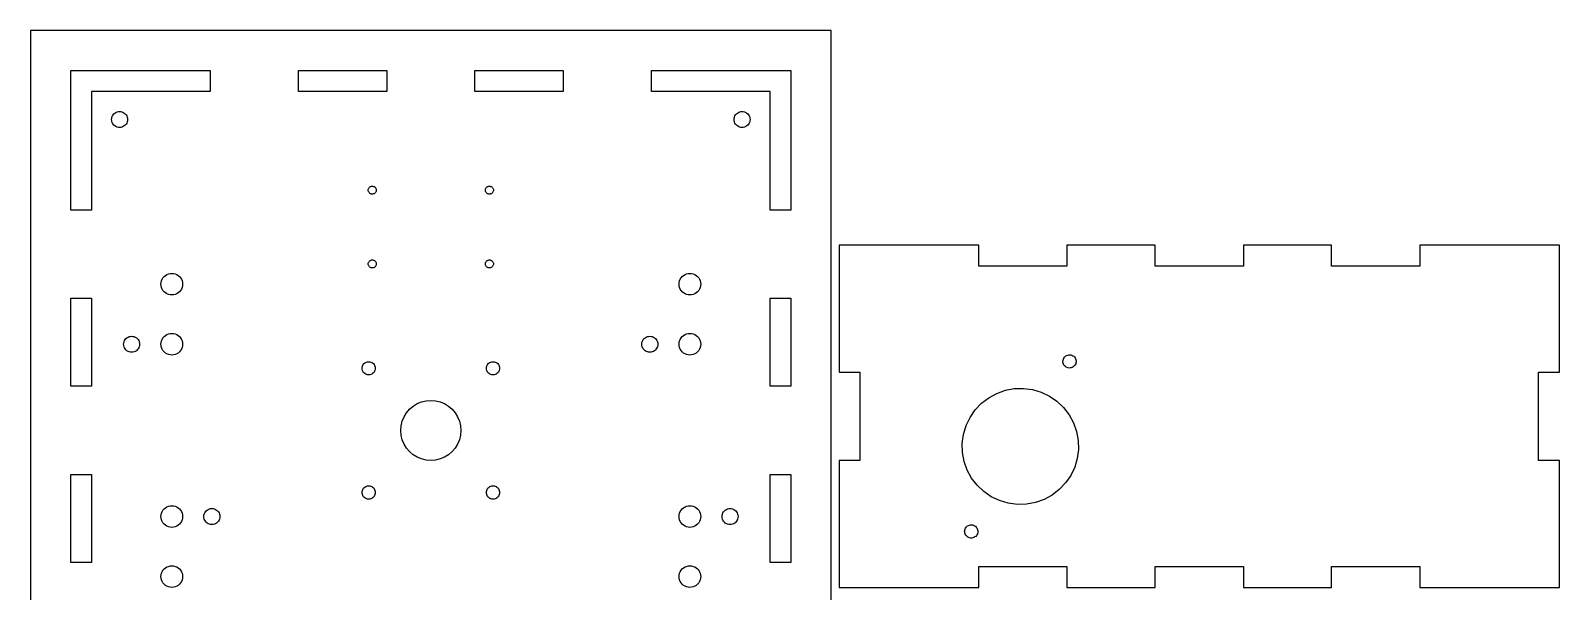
# Model space of a CAD drawing. Header units: metres. Extents: x 0 to 849, y 0 to 401.
# Drawn here: x 468 to 849.2, y 261.2 to 401.2 of the extents above; entities that cross this region are included whole.
import ezdxf

# ---------------------------------------------------------------- set-up
doc = ezdxf.new("R2010")
doc.units = ezdxf.units.M

msp = doc.modelspace()

# ---------------------------------------------------------------- linework, layer by layer
for p, q in [((667.6, 401.2), (468, 401.2)), ((468, 401.2), (468, 201.6)), ((667.6, 201.6), (667.6, 401.2)), ((478, 356.4), (478, 391.2)), ((478, 391.2), (512.8, 391.2)), ((512.8, 391.2), (512.8, 386)), ((534.8, 386), (534.8, 391.2)), ((534.8, 391.2), (556.8, 391.2)), ((556.8, 391.2), (556.8, 386)), ((578.8, 386), (578.8, 391.2)), ((578.8, 391.2), (600.8, 391.2)), ((600.8, 391.2), (600.8, 386)), ((622.8, 386), (622.8, 391.2)), ((622.8, 391.2), (657.6, 391.2)), ((657.6, 391.2), (657.6, 356.4)), ((512.8, 386), (483.2, 386)), ((483.2, 386), (483.2, 356.4)), ((556.8, 386), (534.8, 386)), ((600.8, 386), (578.8, 386)), ((652.4, 386), (622.8, 386)), ((652.4, 356.4), (652.4, 386)), ((488.2, 379), (488.225, 379.313)), ((488.225, 378.687), (488.2, 379)), ((488.225, 379.313), (488.298, 379.618)), ((488.298, 378.382), (488.225, 378.687)), ((488.298, 379.618), (488.418, 379.908)), ((488.418, 378.092), (488.298, 378.382)), ((488.418, 379.908), (488.582, 380.176)), ((488.582, 377.824), (488.418, 378.092)), ((488.582, 380.176), (488.786, 380.414)), ((488.786, 377.586), (488.582, 377.824)), ((488.786, 380.414), (489.024, 380.618)), ((489.024, 377.382), (488.786, 377.586)), ((489.024, 380.618), (489.292, 380.782)), ((489.292, 380.782), (489.582, 380.902)), ((489.582, 380.902), (489.887, 380.975)), ((489.887, 380.975), (490.2, 381)), ((490.2, 381), (490.513, 380.975)), ((490.513, 380.975), (490.818, 380.902)), ((490.818, 380.902), (491.108, 380.782)), ((491.108, 380.782), (491.376, 380.618)), ((491.376, 380.618), (491.614, 380.414)), ((491.614, 377.586), (491.376, 377.382)), ((491.614, 380.414), (491.818, 380.176)), ((491.818, 377.824), (491.614, 377.586)), ((491.818, 380.176), (491.982, 379.908)), ((491.982, 378.092), (491.818, 377.824)), ((491.982, 379.908), (492.102, 379.618)), ((492.102, 378.382), (491.982, 378.092)), ((492.102, 379.618), (492.175, 379.313)), ((492.175, 378.687), (492.102, 378.382)), ((492.175, 379.313), (492.2, 379)), ((492.2, 379), (492.175, 378.687)), ((643.4, 379), (643.425, 379.313)), ((643.425, 378.687), (643.4, 379)), ((643.425, 379.313), (643.498, 379.618)), ((643.498, 378.382), (643.425, 378.687)), ((643.498, 379.618), (643.618, 379.908)), ((643.618, 378.092), (643.498, 378.382)), ((643.618, 379.908), (643.782, 380.176)), ((643.782, 377.824), (643.618, 378.092)), ((643.782, 380.176), (643.986, 380.414)), ((643.986, 377.586), (643.782, 377.824)), ((643.986, 380.414), (644.224, 380.618)), ((644.224, 377.382), (643.986, 377.586)), ((644.224, 380.618), (644.492, 380.782)), ((644.492, 380.782), (644.782, 380.902)), ((644.782, 380.902), (645.087, 380.975)), ((645.087, 380.975), (645.4, 381)), ((645.4, 381), (645.713, 380.975)), ((645.713, 380.975), (646.018, 380.902)), ((646.018, 380.902), (646.308, 380.782)), ((646.308, 380.782), (646.576, 380.618)), ((646.576, 380.618), (646.814, 380.414)), ((646.814, 377.586), (646.576, 377.382)), ((646.814, 380.414), (647.018, 380.176)), ((647.018, 377.824), (646.814, 377.586)), ((647.018, 380.176), (647.182, 379.908)), ((647.182, 378.092), (647.018, 377.824)), ((647.182, 379.908), (647.302, 379.618)), ((647.302, 378.382), (647.182, 378.092)), ((647.302, 379.618), (647.375, 379.313)), ((647.375, 378.687), (647.302, 378.382)), ((647.375, 379.313), (647.4, 379)), ((647.4, 379), (647.375, 378.687)), ((489.292, 377.218), (489.024, 377.382)), ((489.582, 377.098), (489.292, 377.218)), ((489.887, 377.025), (489.582, 377.098)), ((490.2, 377), (489.887, 377.025)), ((490.513, 377.025), (490.2, 377)), ((490.818, 377.098), (490.513, 377.025)), ((491.108, 377.218), (490.818, 377.098)), ((491.376, 377.382), (491.108, 377.218)), ((644.492, 377.218), (644.224, 377.382)), ((644.782, 377.098), (644.492, 377.218)), ((645.087, 377.025), (644.782, 377.098)), ((645.4, 377), (645.087, 377.025)), ((645.713, 377.025), (645.4, 377)), ((646.018, 377.098), (645.713, 377.025)), ((646.308, 377.218), (646.018, 377.098)), ((646.576, 377.382), (646.308, 377.218)), ((552.488, 362.072), (552.607, 362.174)), ((552.607, 362.174), (552.741, 362.256)), ((552.741, 362.256), (552.886, 362.316)), ((552.886, 362.316), (553.039, 362.353)), ((553.039, 362.353), (553.195, 362.365)), ((553.195, 362.365), (553.351, 362.353)), ((553.351, 362.353), (553.504, 362.316)), ((553.504, 362.316), (553.649, 362.256)), ((553.649, 362.256), (553.783, 362.174)), ((553.783, 362.174), (553.902, 362.072)), ((581.698, 362.072), (581.817, 362.174)), ((581.817, 362.174), (581.951, 362.256)), ((581.951, 362.256), (582.096, 362.316)), ((582.096, 362.316), (582.249, 362.353)), ((582.249, 362.353), (582.405, 362.365)), ((582.405, 362.365), (582.561, 362.353)), ((582.561, 362.353), (582.714, 362.316)), ((582.714, 362.316), (582.859, 362.256)), ((582.859, 362.256), (582.993, 362.174)), ((582.993, 362.174), (583.112, 362.072)), ((552.195, 361.365), (552.207, 361.521)), ((552.207, 361.209), (552.195, 361.365)), ((552.207, 361.521), (552.244, 361.674)), ((552.244, 361.056), (552.207, 361.209)), ((552.244, 361.674), (552.304, 361.819)), ((552.304, 360.911), (552.244, 361.056)), ((552.304, 361.819), (552.386, 361.953)), ((552.386, 360.777), (552.304, 360.911)), ((552.386, 361.953), (552.488, 362.072)), ((552.488, 360.658), (552.386, 360.777)), ((552.607, 360.556), (552.488, 360.658)), ((552.741, 360.474), (552.607, 360.556)), ((552.886, 360.414), (552.741, 360.474)), ((553.039, 360.377), (552.886, 360.414)), ((553.195, 360.365), (553.039, 360.377)), ((553.351, 360.377), (553.195, 360.365)), ((553.504, 360.414), (553.351, 360.377)), ((553.649, 360.474), (553.504, 360.414)), ((553.783, 360.556), (553.649, 360.474)), ((553.902, 360.658), (553.783, 360.556)), ((553.902, 362.072), (554.004, 361.953)), ((554.004, 360.777), (553.902, 360.658)), ((554.004, 361.953), (554.086, 361.819)), ((554.086, 360.911), (554.004, 360.777)), ((554.086, 361.819), (554.146, 361.674)), ((554.146, 361.056), (554.086, 360.911)), ((554.146, 361.674), (554.183, 361.521)), ((554.183, 361.209), (554.146, 361.056)), ((554.183, 361.521), (554.195, 361.365)), ((554.195, 361.365), (554.183, 361.209)), ((581.405, 361.365), (581.417, 361.521)), ((581.417, 361.209), (581.405, 361.365)), ((581.417, 361.521), (581.454, 361.674)), ((581.454, 361.056), (581.417, 361.209)), ((581.454, 361.674), (581.514, 361.819)), ((581.514, 360.911), (581.454, 361.056)), ((581.514, 361.819), (581.596, 361.953)), ((581.596, 360.777), (581.514, 360.911)), ((581.596, 361.953), (581.698, 362.072)), ((581.698, 360.658), (581.596, 360.777)), ((581.817, 360.556), (581.698, 360.658)), ((581.951, 360.474), (581.817, 360.556)), ((582.096, 360.414), (581.951, 360.474)), ((582.249, 360.377), (582.096, 360.414)), ((582.405, 360.365), (582.249, 360.377)), ((582.561, 360.377), (582.405, 360.365)), ((582.714, 360.414), (582.561, 360.377)), ((582.859, 360.474), (582.714, 360.414)), ((582.993, 360.556), (582.859, 360.474)), ((583.112, 360.658), (582.993, 360.556)), ((583.112, 362.072), (583.214, 361.953)), ((583.214, 360.777), (583.112, 360.658)), ((583.214, 361.953), (583.296, 361.819)), ((583.296, 360.911), (583.214, 360.777)), ((583.296, 361.819), (583.356, 361.674)), ((583.356, 361.056), (583.296, 360.911)), ((583.356, 361.674), (583.393, 361.521)), ((583.393, 361.209), (583.356, 361.056)), ((583.393, 361.521), (583.405, 361.365)), ((583.405, 361.365), (583.393, 361.209)), ((483.2, 356.4), (478, 356.4)), ((657.6, 356.4), (652.4, 356.4)), ((704.4, 347.6), (669.6, 347.6)), ((669.6, 347.6), (669.6, 315.9)), ((704.4, 342.4), (704.4, 347.6)), ((748.4, 347.6), (726.4, 347.6)), ((726.4, 347.6), (726.4, 342.4)), ((748.4, 342.4), (748.4, 347.6)), ((792.4, 347.6), (770.4, 347.6)), ((770.4, 347.6), (770.4, 342.4)), ((792.4, 342.4), (792.4, 347.6)), ((849.2, 347.6), (814.4, 347.6)), ((814.4, 347.6), (814.4, 342.4)), ((849.2, 315.9), (849.2, 347.6)), ((552.195, 342.955), (552.207, 343.111)), ((552.207, 343.111), (552.244, 343.264)), ((552.244, 343.264), (552.304, 343.409)), ((552.304, 343.409), (552.386, 343.543)), ((552.386, 343.543), (552.488, 343.662)), ((552.488, 343.662), (552.607, 343.764)), ((552.607, 343.764), (552.741, 343.846)), ((552.741, 343.846), (552.886, 343.906)), ((552.886, 343.906), (553.039, 343.943)), ((553.039, 343.943), (553.195, 343.955)), ((553.195, 343.955), (553.351, 343.943)), ((553.351, 343.943), (553.504, 343.906)), ((553.504, 343.906), (553.649, 343.846)), ((553.649, 343.846), (553.783, 343.764)), ((553.783, 343.764), (553.902, 343.662)), ((553.902, 343.662), (554.004, 343.543)), ((554.004, 343.543), (554.086, 343.409)), ((554.086, 343.409), (554.146, 343.264)), ((554.146, 343.264), (554.183, 343.111)), ((554.183, 343.111), (554.195, 342.955)), ((581.405, 342.955), (581.417, 343.111)), ((581.417, 343.111), (581.454, 343.264)), ((581.454, 343.264), (581.514, 343.409)), ((581.514, 343.409), (581.596, 343.543)), ((581.596, 343.543), (581.698, 343.662)), ((581.698, 343.662), (581.817, 343.764)), ((581.817, 343.764), (581.951, 343.846)), ((581.951, 343.846), (582.096, 343.906)), ((582.096, 343.906), (582.249, 343.943)), ((582.249, 343.943), (582.405, 343.955)), ((582.405, 343.955), (582.561, 343.943)), ((582.561, 343.943), (582.714, 343.906)), ((582.714, 343.906), (582.859, 343.846)), ((582.859, 343.846), (582.993, 343.764)), ((582.993, 343.764), (583.112, 343.662)), ((583.112, 343.662), (583.214, 343.543)), ((583.214, 343.543), (583.296, 343.409)), ((583.296, 343.409), (583.356, 343.264)), ((583.356, 343.264), (583.393, 343.111)), ((583.393, 343.111), (583.405, 342.955)), ((500.794, 339.126), (501.016, 339.487)), ((501.016, 339.487), (501.291, 339.809)), ((501.291, 339.809), (501.613, 340.084)), ((501.613, 340.084), (501.974, 340.306)), ((501.974, 340.306), (502.366, 340.468)), ((502.366, 340.468), (502.778, 340.567)), ((502.778, 340.567), (503.2, 340.6)), ((503.2, 340.6), (503.622, 340.567)), ((503.622, 340.567), (504.034, 340.468)), ((504.034, 340.468), (504.426, 340.306)), ((504.426, 340.306), (504.787, 340.084)), ((504.787, 340.084), (505.109, 339.809)), ((505.109, 339.809), (505.384, 339.487)), ((505.384, 339.487), (505.606, 339.126)), ((552.207, 342.799), (552.195, 342.955)), ((552.244, 342.646), (552.207, 342.799)), ((552.304, 342.501), (552.244, 342.646)), ((552.386, 342.367), (552.304, 342.501)), ((552.488, 342.248), (552.386, 342.367)), ((552.607, 342.146), (552.488, 342.248)), ((552.741, 342.064), (552.607, 342.146)), ((552.886, 342.004), (552.741, 342.064)), ((553.039, 341.967), (552.886, 342.004)), ((553.195, 341.955), (553.039, 341.967)), ((553.351, 341.967), (553.195, 341.955)), ((553.504, 342.004), (553.351, 341.967)), ((553.649, 342.064), (553.504, 342.004)), ((553.783, 342.146), (553.649, 342.064)), ((553.902, 342.248), (553.783, 342.146)), ((554.004, 342.367), (553.902, 342.248)), ((554.086, 342.501), (554.004, 342.367)), ((554.146, 342.646), (554.086, 342.501)), ((554.183, 342.799), (554.146, 342.646)), ((554.195, 342.955), (554.183, 342.799)), ((581.417, 342.799), (581.405, 342.955)), ((581.454, 342.646), (581.417, 342.799)), ((581.514, 342.501), (581.454, 342.646)), ((581.596, 342.367), (581.514, 342.501)), ((581.698, 342.248), (581.596, 342.367)), ((581.817, 342.146), (581.698, 342.248)), ((581.951, 342.064), (581.817, 342.146)), ((582.096, 342.004), (581.951, 342.064)), ((582.249, 341.967), (582.096, 342.004)), ((582.405, 341.955), (582.249, 341.967)), ((582.561, 341.967), (582.405, 341.955)), ((582.714, 342.004), (582.561, 341.967)), ((582.859, 342.064), (582.714, 342.004)), ((582.993, 342.146), (582.859, 342.064)), ((583.112, 342.248), (582.993, 342.146)), ((583.214, 342.367), (583.112, 342.248)), ((583.296, 342.501), (583.214, 342.367)), ((583.356, 342.646), (583.296, 342.501)), ((583.393, 342.799), (583.356, 342.646)), ((583.405, 342.955), (583.393, 342.799)), ((629.994, 339.126), (630.216, 339.487)), ((630.216, 339.487), (630.491, 339.809)), ((630.491, 339.809), (630.813, 340.084)), ((630.813, 340.084), (631.174, 340.306)), ((631.174, 340.306), (631.566, 340.468)), ((631.566, 340.468), (631.978, 340.567)), ((631.978, 340.567), (632.4, 340.6)), ((632.4, 340.6), (632.822, 340.567)), ((632.822, 340.567), (633.234, 340.468)), ((633.234, 340.468), (633.626, 340.306)), ((633.626, 340.306), (633.987, 340.084)), ((633.987, 340.084), (634.309, 339.809)), ((634.309, 339.809), (634.584, 339.487)), ((634.584, 339.487), (634.806, 339.126)), ((726.4, 342.4), (704.4, 342.4)), ((770.4, 342.4), (748.4, 342.4)), ((814.4, 342.4), (792.4, 342.4)), ((500.5, 337.9), (500.533, 338.322)), ((500.533, 337.478), (500.5, 337.9)), ((500.533, 338.322), (500.632, 338.734)), ((500.632, 337.066), (500.533, 337.478)), ((500.632, 338.734), (500.794, 339.126)), ((500.794, 336.674), (500.632, 337.066)), ((501.016, 336.313), (500.794, 336.674)), ((501.291, 335.991), (501.016, 336.313)), ((501.613, 335.716), (501.291, 335.991)), ((501.974, 335.494), (501.613, 335.716)), ((502.366, 335.332), (501.974, 335.494)), ((504.426, 335.494), (504.034, 335.332)), ((504.787, 335.716), (504.426, 335.494)), ((505.109, 335.991), (504.787, 335.716)), ((505.384, 336.313), (505.109, 335.991)), ((505.606, 336.674), (505.384, 336.313)), ((505.606, 339.126), (505.768, 338.734)), ((505.768, 337.066), (505.606, 336.674)), ((505.768, 338.734), (505.867, 338.322)), ((505.867, 337.478), (505.768, 337.066)), ((505.867, 338.322), (505.9, 337.9)), ((505.9, 337.9), (505.867, 337.478)), ((629.7, 337.9), (629.733, 338.322)), ((629.733, 337.478), (629.7, 337.9)), ((629.733, 338.322), (629.832, 338.734)), ((629.832, 337.066), (629.733, 337.478)), ((629.832, 338.734), (629.994, 339.126)), ((629.994, 336.674), (629.832, 337.066)), ((630.216, 336.313), (629.994, 336.674)), ((630.491, 335.991), (630.216, 336.313)), ((630.813, 335.716), (630.491, 335.991)), ((631.174, 335.494), (630.813, 335.716)), ((631.566, 335.332), (631.174, 335.494)), ((633.626, 335.494), (633.234, 335.332)), ((633.987, 335.716), (633.626, 335.494)), ((634.309, 335.991), (633.987, 335.716)), ((634.584, 336.313), (634.309, 335.991)), ((634.806, 336.674), (634.584, 336.313)), ((634.806, 339.126), (634.968, 338.734)), ((634.968, 337.066), (634.806, 336.674)), ((634.968, 338.734), (635.067, 338.322)), ((635.067, 337.478), (634.968, 337.066)), ((635.067, 338.322), (635.1, 337.9)), ((635.1, 337.9), (635.067, 337.478)), ((478, 312.4), (478, 334.4)), ((478, 334.4), (483.2, 334.4)), ((483.2, 334.4), (483.2, 312.4)), ((502.778, 335.233), (502.366, 335.332)), ((503.2, 335.2), (502.778, 335.233)), ((503.622, 335.233), (503.2, 335.2)), ((504.034, 335.332), (503.622, 335.233)), ((631.978, 335.233), (631.566, 335.332)), ((632.4, 335.2), (631.978, 335.233)), ((632.822, 335.233), (632.4, 335.2)), ((633.234, 335.332), (632.822, 335.233)), ((652.4, 312.4), (652.4, 334.4)), ((652.4, 334.4), (657.6, 334.4)), ((657.6, 334.4), (657.6, 312.4)), ((491.418, 323.808), (491.582, 324.076)), ((491.582, 324.076), (491.786, 324.314)), ((491.786, 324.314), (492.024, 324.518)), ((492.024, 324.518), (492.292, 324.682)), ((492.292, 324.682), (492.582, 324.802)), ((492.582, 324.802), (492.887, 324.875)), ((492.887, 324.875), (493.2, 324.9)), ((493.2, 324.9), (493.513, 324.875)), ((493.513, 324.875), (493.818, 324.802)), ((493.818, 324.802), (494.108, 324.682)), ((494.108, 324.682), (494.376, 324.518)), ((494.376, 324.518), (494.614, 324.314)), ((494.614, 324.314), (494.818, 324.076)), ((494.818, 324.076), (494.982, 323.808)), ((500.632, 323.734), (500.794, 324.126)), ((500.794, 324.126), (501.016, 324.487)), ((501.016, 324.487), (501.291, 324.809)), ((501.291, 324.809), (501.613, 325.084)), ((501.613, 325.084), (501.974, 325.306)), ((501.974, 325.306), (502.366, 325.468)), ((502.366, 325.468), (502.778, 325.567)), ((502.778, 325.567), (503.2, 325.6)), ((503.2, 325.6), (503.622, 325.567)), ((503.622, 325.567), (504.034, 325.468)), ((504.034, 325.468), (504.426, 325.306)), ((504.426, 325.306), (504.787, 325.084)), ((504.787, 325.084), (505.109, 324.809)), ((505.109, 324.809), (505.384, 324.487)), ((505.384, 324.487), (505.606, 324.126)), ((505.606, 324.126), (505.768, 323.734)), ((620.618, 323.808), (620.782, 324.076)), ((620.782, 324.076), (620.986, 324.314)), ((620.986, 324.314), (621.224, 324.518)), ((621.224, 324.518), (621.492, 324.682)), ((621.492, 324.682), (621.782, 324.802)), ((621.782, 324.802), (622.087, 324.875)), ((622.087, 324.875), (622.4, 324.9)), ((622.4, 324.9), (622.713, 324.875)), ((622.713, 324.875), (623.018, 324.802)), ((623.018, 324.802), (623.308, 324.682)), ((623.308, 324.682), (623.576, 324.518)), ((623.576, 324.518), (623.814, 324.314)), ((623.814, 324.314), (624.018, 324.076)), ((624.018, 324.076), (624.182, 323.808)), ((629.832, 323.734), (629.994, 324.126)), ((629.994, 324.126), (630.216, 324.487)), ((630.216, 324.487), (630.491, 324.809)), ((630.491, 324.809), (630.813, 325.084)), ((630.813, 325.084), (631.174, 325.306)), ((631.174, 325.306), (631.566, 325.468)), ((631.566, 325.468), (631.978, 325.567)), ((631.978, 325.567), (632.4, 325.6)), ((632.4, 325.6), (632.822, 325.567)), ((632.822, 325.567), (633.234, 325.468)), ((633.234, 325.468), (633.626, 325.306)), ((633.626, 325.306), (633.987, 325.084)), ((633.987, 325.084), (634.309, 324.809)), ((634.309, 324.809), (634.584, 324.487)), ((634.584, 324.487), (634.806, 324.126)), ((634.806, 324.126), (634.968, 323.734)), ((491.2, 322.9), (491.225, 323.213)), ((491.225, 322.587), (491.2, 322.9)), ((491.225, 323.213), (491.298, 323.518)), ((491.298, 322.282), (491.225, 322.587)), ((491.298, 323.518), (491.418, 323.808)), ((491.418, 321.992), (491.298, 322.282)), ((491.582, 321.724), (491.418, 321.992)), ((491.786, 321.486), (491.582, 321.724)), ((492.024, 321.282), (491.786, 321.486)), ((492.292, 321.118), (492.024, 321.282)), ((492.582, 320.998), (492.292, 321.118)), ((492.887, 320.925), (492.582, 320.998)), ((493.2, 320.9), (492.887, 320.925)), ((493.513, 320.925), (493.2, 320.9)), ((493.818, 320.998), (493.513, 320.925)), ((494.108, 321.118), (493.818, 320.998)), ((494.376, 321.282), (494.108, 321.118)), ((494.614, 321.486), (494.376, 321.282)), ((494.818, 321.724), (494.614, 321.486)), ((494.982, 321.992), (494.818, 321.724)), ((494.982, 323.808), (495.102, 323.518)), ((495.102, 322.282), (494.982, 321.992)), ((495.102, 323.518), (495.175, 323.213)), ((495.175, 322.587), (495.102, 322.282)), ((495.175, 323.213), (495.2, 322.9)), ((495.2, 322.9), (495.175, 322.587)), ((500.5, 322.9), (500.533, 323.322)), ((500.533, 322.478), (500.5, 322.9)), ((500.533, 323.322), (500.632, 323.734)), ((500.632, 322.066), (500.533, 322.478)), ((500.794, 321.674), (500.632, 322.066)), ((501.016, 321.313), (500.794, 321.674)), ((501.291, 320.991), (501.016, 321.313)), ((501.613, 320.716), (501.291, 320.991)), ((501.974, 320.494), (501.613, 320.716)), ((502.366, 320.332), (501.974, 320.494)), ((502.778, 320.233), (502.366, 320.332)), ((503.2, 320.2), (502.778, 320.233)), ((503.622, 320.233), (503.2, 320.2)), ((504.034, 320.332), (503.622, 320.233)), ((504.426, 320.494), (504.034, 320.332)), ((504.787, 320.716), (504.426, 320.494)), ((505.109, 320.991), (504.787, 320.716)), ((505.384, 321.313), (505.109, 320.991)), ((505.606, 321.674), (505.384, 321.313)), ((505.768, 322.066), (505.606, 321.674)), ((505.768, 323.734), (505.867, 323.322)), ((505.867, 322.478), (505.768, 322.066)), ((505.867, 323.322), (505.9, 322.9)), ((505.9, 322.9), (505.867, 322.478)), ((620.4, 322.9), (620.425, 323.213)), ((620.425, 322.587), (620.4, 322.9)), ((620.425, 323.213), (620.498, 323.518)), ((620.498, 322.282), (620.425, 322.587)), ((620.498, 323.518), (620.618, 323.808)), ((620.618, 321.992), (620.498, 322.282)), ((620.782, 321.724), (620.618, 321.992)), ((620.986, 321.486), (620.782, 321.724)), ((621.224, 321.282), (620.986, 321.486)), ((621.492, 321.118), (621.224, 321.282)), ((621.782, 320.998), (621.492, 321.118)), ((622.087, 320.925), (621.782, 320.998)), ((622.4, 320.9), (622.087, 320.925)), ((622.713, 320.925), (622.4, 320.9)), ((623.018, 320.998), (622.713, 320.925)), ((623.308, 321.118), (623.018, 320.998)), ((623.576, 321.282), (623.308, 321.118)), ((623.814, 321.486), (623.576, 321.282)), ((624.018, 321.724), (623.814, 321.486)), ((624.182, 321.992), (624.018, 321.724)), ((624.182, 323.808), (624.302, 323.518)), ((624.302, 322.282), (624.182, 321.992)), ((624.302, 323.518), (624.375, 323.213)), ((624.375, 322.587), (624.302, 322.282)), ((624.375, 323.213), (624.4, 322.9)), ((624.4, 322.9), (624.375, 322.587)), ((629.7, 322.9), (629.733, 323.322)), ((629.733, 322.478), (629.7, 322.9)), ((629.733, 323.322), (629.832, 323.734)), ((629.832, 322.066), (629.733, 322.478)), ((629.994, 321.674), (629.832, 322.066)), ((630.216, 321.313), (629.994, 321.674)), ((630.491, 320.991), (630.216, 321.313)), ((630.813, 320.716), (630.491, 320.991)), ((631.174, 320.494), (630.813, 320.716)), ((631.566, 320.332), (631.174, 320.494)), ((631.978, 320.233), (631.566, 320.332)), ((632.4, 320.2), (631.978, 320.233)), ((632.822, 320.233), (632.4, 320.2)), ((633.234, 320.332), (632.822, 320.233)), ((633.626, 320.494), (633.234, 320.332)), ((633.987, 320.716), (633.626, 320.494)), ((634.309, 320.991), (633.987, 320.716)), ((634.584, 321.313), (634.309, 320.991)), ((634.806, 321.674), (634.584, 321.313)), ((634.968, 322.066), (634.806, 321.674)), ((634.968, 323.734), (635.067, 323.322)), ((635.067, 322.478), (634.968, 322.066)), ((635.067, 323.322), (635.1, 322.9)), ((635.1, 322.9), (635.067, 322.478)), ((726.379, 320.125), (726.623, 320.211)), ((726.623, 320.211), (726.878, 320.259)), ((726.878, 320.259), (727.136, 320.265)), ((727.136, 320.265), (727.393, 320.232)), ((727.393, 320.232), (727.641, 320.158)), ((550.65, 316.9), (550.67, 317.158)), ((550.67, 316.642), (550.65, 316.9)), ((550.67, 317.158), (550.731, 317.41)), ((550.731, 316.39), (550.67, 316.642)), ((550.731, 317.41), (550.83, 317.649)), ((550.83, 317.649), (550.965, 317.87)), ((550.965, 317.87), (551.133, 318.067)), ((551.133, 318.067), (551.33, 318.235)), ((551.33, 318.235), (551.551, 318.37)), ((551.551, 318.37), (551.79, 318.469)), ((551.79, 318.469), (552.042, 318.53)), ((552.042, 318.53), (552.3, 318.55)), ((552.3, 318.55), (552.558, 318.53)), ((552.558, 318.53), (552.81, 318.469)), ((552.81, 318.469), (553.049, 318.37)), ((553.049, 318.37), (553.27, 318.235)), ((553.27, 318.235), (553.467, 318.067)), ((553.467, 318.067), (553.635, 317.87)), ((553.635, 317.87), (553.77, 317.649)), ((553.77, 317.649), (553.869, 317.41)), ((553.869, 317.41), (553.93, 317.158)), ((553.93, 316.642), (553.869, 316.39)), ((553.93, 317.158), (553.95, 316.9)), ((553.95, 316.9), (553.93, 316.642)), ((581.65, 316.9), (581.67, 317.158)), ((581.67, 316.642), (581.65, 316.9)), ((581.67, 317.158), (581.731, 317.41)), ((581.731, 316.39), (581.67, 316.642)), ((581.731, 317.41), (581.83, 317.649)), ((581.83, 317.649), (581.965, 317.87)), ((581.965, 317.87), (582.133, 318.067)), ((582.133, 318.067), (582.33, 318.235)), ((582.33, 318.235), (582.551, 318.37)), ((582.551, 318.37), (582.79, 318.469)), ((582.79, 318.469), (583.042, 318.53)), ((583.042, 318.53), (583.3, 318.55)), ((583.3, 318.55), (583.558, 318.53)), ((583.558, 318.53), (583.81, 318.469)), ((583.81, 318.469), (584.049, 318.37)), ((584.049, 318.37), (584.27, 318.235)), ((584.27, 318.235), (584.467, 318.067)), ((584.467, 318.067), (584.635, 317.87)), ((584.635, 317.87), (584.77, 317.649)), ((584.77, 317.649), (584.869, 317.41)), ((584.869, 317.41), (584.93, 317.158)), ((584.93, 316.642), (584.869, 316.39)), ((584.93, 317.158), (584.95, 316.9)), ((584.95, 316.9), (584.93, 316.642)), ((725.402, 318.704), (725.436, 318.961)), ((725.409, 318.445), (725.402, 318.704)), ((725.456, 318.191), (725.409, 318.445)), ((725.436, 318.961), (725.51, 319.209)), ((725.543, 317.946), (725.456, 318.191)), ((725.51, 319.209), (725.621, 319.443)), ((725.666, 317.719), (725.543, 317.946)), ((725.621, 319.443), (725.768, 319.656)), ((725.824, 317.514), (725.666, 317.719)), ((725.768, 319.656), (725.946, 319.844)), ((726.012, 317.335), (725.824, 317.514)), ((725.946, 319.844), (726.151, 320.001)), ((726.225, 317.189), (726.012, 317.335)), ((726.151, 320.001), (726.379, 320.125)), ((726.459, 317.077), (726.225, 317.189)), ((726.707, 317.004), (726.459, 317.077)), ((726.964, 316.97), (726.707, 317.004)), ((727.222, 316.977), (726.964, 316.97)), ((727.477, 317.024), (727.222, 316.977)), ((727.721, 317.11), (727.477, 317.024)), ((727.641, 320.158), (727.875, 320.047)), ((727.949, 317.234), (727.721, 317.11)), ((727.875, 320.047), (728.088, 319.9)), ((728.154, 317.391), (727.949, 317.234)), ((728.088, 319.9), (728.276, 319.722)), ((728.332, 317.579), (728.154, 317.391)), ((728.276, 319.722), (728.434, 319.516)), ((728.479, 317.793), (728.332, 317.579)), ((728.434, 319.516), (728.557, 319.289)), ((728.59, 318.026), (728.479, 317.793)), ((728.557, 319.289), (728.644, 319.045)), ((728.664, 318.275), (728.59, 318.026)), ((728.644, 319.045), (728.691, 318.79)), ((728.698, 318.531), (728.664, 318.275)), ((728.691, 318.79), (728.698, 318.531)), ((550.83, 316.151), (550.731, 316.39)), ((550.965, 315.93), (550.83, 316.151)), ((551.133, 315.733), (550.965, 315.93)), ((551.33, 315.565), (551.133, 315.733)), ((551.551, 315.43), (551.33, 315.565)), ((551.79, 315.331), (551.551, 315.43)), ((552.042, 315.27), (551.79, 315.331)), ((552.3, 315.25), (552.042, 315.27)), ((552.558, 315.27), (552.3, 315.25)), ((552.81, 315.331), (552.558, 315.27)), ((553.049, 315.43), (552.81, 315.331)), ((553.27, 315.565), (553.049, 315.43)), ((553.467, 315.733), (553.27, 315.565)), ((553.635, 315.93), (553.467, 315.733)), ((553.77, 316.151), (553.635, 315.93)), ((553.869, 316.39), (553.77, 316.151)), ((581.83, 316.151), (581.731, 316.39)), ((581.965, 315.93), (581.83, 316.151)), ((582.133, 315.733), (581.965, 315.93)), ((582.33, 315.565), (582.133, 315.733)), ((582.551, 315.43), (582.33, 315.565)), ((582.79, 315.331), (582.551, 315.43)), ((583.042, 315.27), (582.79, 315.331)), ((583.3, 315.25), (583.042, 315.27)), ((583.558, 315.27), (583.3, 315.25)), ((583.81, 315.331), (583.558, 315.27)), ((584.049, 315.43), (583.81, 315.331)), ((584.27, 315.565), (584.049, 315.43)), ((584.467, 315.733), (584.27, 315.565)), ((584.635, 315.93), (584.467, 315.733)), ((584.77, 316.151), (584.635, 315.93)), ((584.869, 316.39), (584.77, 316.151)), ((669.6, 315.9), (674.8, 315.9)), ((674.8, 315.9), (674.8, 293.9)), ((844, 293.9), (844, 315.9)), ((844, 315.9), (849.2, 315.9)), ((483.2, 312.4), (478, 312.4)), ((565.482, 308.533), (566.627, 308.808)), ((566.627, 308.808), (567.8, 308.9)), ((567.8, 308.9), (568.973, 308.808)), ((568.973, 308.808), (570.118, 308.533)), ((657.6, 312.4), (652.4, 312.4)), ((705.098, 308.176), (706.903, 309.561)), ((706.903, 309.561), (708.902, 310.646)), ((708.902, 310.646), (711.047, 311.406)), ((711.047, 311.406), (713.284, 311.821)), ((713.284, 311.821), (715.559, 311.88)), ((715.559, 311.88), (717.815, 311.583)), ((717.815, 311.583), (719.996, 310.937)), ((719.996, 310.937), (722.05, 309.957)), ((722.05, 309.957), (723.925, 308.669)), ((561.117, 304.805), (561.732, 305.808)), ((561.732, 305.808), (562.497, 306.703)), ((562.497, 306.703), (563.392, 307.468)), ((563.392, 307.468), (564.395, 308.083)), ((564.395, 308.083), (565.482, 308.533)), ((570.118, 308.533), (571.205, 308.083)), ((571.205, 308.083), (572.208, 307.468)), ((572.208, 307.468), (573.103, 306.703)), ((573.103, 306.703), (573.868, 305.808)), ((573.868, 305.808), (574.483, 304.805)), ((702.243, 304.65), (703.531, 306.525)), ((703.531, 306.525), (705.098, 308.176)), ((723.925, 308.669), (725.576, 307.102)), ((725.576, 307.102), (726.961, 305.297)), ((726.961, 305.297), (728.046, 303.298)), ((560.3, 301.4), (560.392, 302.573)), ((560.392, 300.227), (560.3, 301.4)), ((560.392, 302.573), (560.667, 303.718)), ((560.667, 303.718), (561.117, 304.805)), ((574.483, 304.805), (574.933, 303.718)), ((574.933, 303.718), (575.208, 302.573)), ((575.208, 302.573), (575.3, 301.4)), ((575.3, 301.4), (575.208, 300.227)), ((700.617, 300.415), (701.263, 302.596)), ((701.263, 302.596), (702.243, 304.65)), ((728.046, 303.298), (728.806, 301.153)), ((728.806, 301.153), (729.221, 298.916)), ((560.667, 299.082), (560.392, 300.227)), ((561.117, 297.995), (560.667, 299.082)), ((561.732, 296.992), (561.117, 297.995)), ((574.483, 297.995), (573.868, 296.992)), ((574.933, 299.082), (574.483, 297.995)), ((575.208, 300.227), (574.933, 299.082)), ((700.32, 298.159), (700.617, 300.415)), ((700.379, 295.884), (700.32, 298.159)), ((729.221, 298.916), (729.28, 296.641)), ((562.497, 296.097), (561.732, 296.992)), ((563.392, 295.332), (562.497, 296.097)), ((564.395, 294.717), (563.392, 295.332)), ((565.482, 294.267), (564.395, 294.717)), ((566.627, 293.992), (565.482, 294.267)), ((567.8, 293.9), (566.627, 293.992)), ((568.973, 293.992), (567.8, 293.9)), ((570.118, 294.267), (568.973, 293.992)), ((571.205, 294.717), (570.118, 294.267)), ((572.208, 295.332), (571.205, 294.717)), ((573.103, 296.097), (572.208, 295.332)), ((573.868, 296.992), (573.103, 296.097)), ((674.8, 293.9), (669.6, 293.9)), ((669.6, 293.9), (669.6, 262.2)), ((700.794, 293.647), (700.379, 295.884)), ((701.554, 291.502), (700.794, 293.647)), ((728.983, 294.385), (728.337, 292.204)), ((729.28, 296.641), (728.983, 294.385)), ((849.2, 293.9), (844, 293.9)), ((849.2, 262.2), (849.2, 293.9)), ((478, 268.4), (478, 290.4)), ((478, 290.4), (483.2, 290.4)), ((483.2, 290.4), (483.2, 268.4)), ((652.4, 268.4), (652.4, 290.4)), ((652.4, 290.4), (657.6, 290.4)), ((657.6, 290.4), (657.6, 268.4)), ((702.639, 289.503), (701.554, 291.502)), ((727.357, 290.15), (726.069, 288.275)), ((728.337, 292.204), (727.357, 290.15)), ((550.65, 285.9), (550.67, 286.158)), ((550.67, 286.158), (550.731, 286.41)), ((550.731, 286.41), (550.83, 286.649)), ((550.83, 286.649), (550.965, 286.87)), ((550.965, 286.87), (551.133, 287.067)), ((551.133, 287.067), (551.33, 287.235)), ((551.33, 287.235), (551.551, 287.37)), ((551.551, 287.37), (551.79, 287.469)), ((551.79, 287.469), (552.042, 287.53)), ((552.042, 287.53), (552.3, 287.55)), ((552.3, 287.55), (552.558, 287.53)), ((552.558, 287.53), (552.81, 287.469)), ((552.81, 287.469), (553.049, 287.37)), ((553.049, 287.37), (553.27, 287.235)), ((553.27, 287.235), (553.467, 287.067)), ((553.467, 287.067), (553.635, 286.87)), ((553.635, 286.87), (553.77, 286.649)), ((553.77, 286.649), (553.869, 286.41)), ((553.869, 286.41), (553.93, 286.158)), ((553.93, 286.158), (553.95, 285.9)), ((581.65, 285.9), (581.67, 286.158)), ((581.67, 286.158), (581.731, 286.41)), ((581.731, 286.41), (581.83, 286.649)), ((581.83, 286.649), (581.965, 286.87)), ((581.965, 286.87), (582.133, 287.067)), ((582.133, 287.067), (582.33, 287.235)), ((582.33, 287.235), (582.551, 287.37)), ((582.551, 287.37), (582.79, 287.469)), ((582.79, 287.469), (583.042, 287.53)), ((583.042, 287.53), (583.3, 287.55)), ((583.3, 287.55), (583.558, 287.53)), ((583.558, 287.53), (583.81, 287.469)), ((583.81, 287.469), (584.049, 287.37)), ((584.049, 287.37), (584.27, 287.235)), ((584.27, 287.235), (584.467, 287.067)), ((584.467, 287.067), (584.635, 286.87)), ((584.635, 286.87), (584.77, 286.649)), ((584.77, 286.649), (584.869, 286.41)), ((584.869, 286.41), (584.93, 286.158)), ((584.93, 286.158), (584.95, 285.9)), ((704.024, 287.698), (702.639, 289.503)), ((705.675, 286.131), (704.024, 287.698)), ((707.55, 284.843), (705.675, 286.131)), ((724.502, 286.624), (722.697, 285.239)), ((726.069, 288.275), (724.502, 286.624)), ((501.613, 282.084), (501.974, 282.306)), ((501.974, 282.306), (502.366, 282.468)), ((502.366, 282.468), (502.778, 282.567)), ((502.778, 282.567), (503.2, 282.6)), ((503.2, 282.6), (503.622, 282.567)), ((503.622, 282.567), (504.034, 282.468)), ((504.034, 282.468), (504.426, 282.306)), ((504.426, 282.306), (504.787, 282.084)), ((550.67, 285.642), (550.65, 285.9)), ((550.731, 285.39), (550.67, 285.642)), ((550.83, 285.151), (550.731, 285.39)), ((550.965, 284.93), (550.83, 285.151)), ((551.133, 284.733), (550.965, 284.93)), ((551.33, 284.565), (551.133, 284.733)), ((551.551, 284.43), (551.33, 284.565)), ((551.79, 284.331), (551.551, 284.43)), ((552.042, 284.27), (551.79, 284.331)), ((552.3, 284.25), (552.042, 284.27)), ((552.558, 284.27), (552.3, 284.25)), ((552.81, 284.331), (552.558, 284.27)), ((553.049, 284.43), (552.81, 284.331)), ((553.27, 284.565), (553.049, 284.43)), ((553.467, 284.733), (553.27, 284.565)), ((553.635, 284.93), (553.467, 284.733)), ((553.77, 285.151), (553.635, 284.93)), ((553.869, 285.39), (553.77, 285.151)), ((553.93, 285.642), (553.869, 285.39)), ((553.95, 285.9), (553.93, 285.642)), ((581.67, 285.642), (581.65, 285.9)), ((581.731, 285.39), (581.67, 285.642)), ((581.83, 285.151), (581.731, 285.39)), ((581.965, 284.93), (581.83, 285.151)), ((582.133, 284.733), (581.965, 284.93)), ((582.33, 284.565), (582.133, 284.733)), ((582.551, 284.43), (582.33, 284.565)), ((582.79, 284.331), (582.551, 284.43)), ((583.042, 284.27), (582.79, 284.331)), ((583.3, 284.25), (583.042, 284.27)), ((583.558, 284.27), (583.3, 284.25)), ((583.81, 284.331), (583.558, 284.27)), ((584.049, 284.43), (583.81, 284.331)), ((584.27, 284.565), (584.049, 284.43)), ((584.467, 284.733), (584.27, 284.565)), ((584.635, 284.93), (584.467, 284.733)), ((584.77, 285.151), (584.635, 284.93)), ((584.869, 285.39), (584.77, 285.151)), ((584.93, 285.642), (584.869, 285.39)), ((584.95, 285.9), (584.93, 285.642)), ((630.813, 282.084), (631.174, 282.306)), ((631.174, 282.306), (631.566, 282.468)), ((631.566, 282.468), (631.978, 282.567)), ((631.978, 282.567), (632.4, 282.6)), ((632.4, 282.6), (632.822, 282.567)), ((632.822, 282.567), (633.234, 282.468)), ((633.234, 282.468), (633.626, 282.306)), ((633.626, 282.306), (633.987, 282.084)), ((709.604, 283.863), (707.55, 284.843)), ((711.785, 283.217), (709.604, 283.863)), ((714.041, 282.92), (711.785, 283.217)), ((716.316, 282.979), (714.041, 282.92)), ((718.553, 283.394), (716.316, 282.979)), ((720.698, 284.154), (718.553, 283.394)), ((722.697, 285.239), (720.698, 284.154)), ((500.5, 279.9), (500.533, 280.322)), ((500.533, 279.478), (500.5, 279.9)), ((500.533, 280.322), (500.632, 280.734)), ((500.632, 279.066), (500.533, 279.478)), ((500.632, 280.734), (500.794, 281.126)), ((500.794, 278.674), (500.632, 279.066)), ((500.794, 281.126), (501.016, 281.487)), ((501.016, 278.313), (500.794, 278.674)), ((501.016, 281.487), (501.291, 281.809)), ((501.291, 277.991), (501.016, 278.313)), ((501.291, 281.809), (501.613, 282.084)), ((504.787, 282.084), (505.109, 281.809)), ((505.109, 281.809), (505.384, 281.487)), ((505.384, 278.313), (505.109, 277.991)), ((505.384, 281.487), (505.606, 281.126)), ((505.606, 278.674), (505.384, 278.313)), ((505.606, 281.126), (505.768, 280.734)), ((505.768, 279.066), (505.606, 278.674)), ((505.768, 280.734), (505.867, 280.322)), ((505.867, 279.478), (505.768, 279.066)), ((505.867, 280.322), (505.9, 279.9)), ((505.9, 279.9), (505.867, 279.478)), ((511.2, 279.9), (511.225, 280.213)), ((511.225, 279.587), (511.2, 279.9)), ((511.225, 280.213), (511.298, 280.518)), ((511.298, 279.282), (511.225, 279.587)), ((511.298, 280.518), (511.418, 280.808)), ((511.418, 278.992), (511.298, 279.282)), ((511.418, 280.808), (511.582, 281.076)), ((511.582, 278.724), (511.418, 278.992)), ((511.582, 281.076), (511.786, 281.314)), ((511.786, 278.486), (511.582, 278.724)), ((511.786, 281.314), (512.024, 281.518)), ((512.024, 278.282), (511.786, 278.486)), ((512.024, 281.518), (512.292, 281.682)), ((512.292, 278.118), (512.024, 278.282)), ((512.292, 281.682), (512.582, 281.802)), ((512.582, 281.802), (512.887, 281.875)), ((512.887, 281.875), (513.2, 281.9)), ((513.2, 281.9), (513.513, 281.875)), ((513.513, 281.875), (513.818, 281.802)), ((513.818, 281.802), (514.108, 281.682)), ((514.108, 281.682), (514.376, 281.518)), ((514.376, 278.282), (514.108, 278.118)), ((514.376, 281.518), (514.614, 281.314)), ((514.614, 278.486), (514.376, 278.282)), ((514.614, 281.314), (514.818, 281.076)), ((514.818, 278.724), (514.614, 278.486)), ((514.818, 281.076), (514.982, 280.808)), ((514.982, 278.992), (514.818, 278.724)), ((514.982, 280.808), (515.102, 280.518)), ((515.102, 279.282), (514.982, 278.992)), ((515.102, 280.518), (515.175, 280.213)), ((515.175, 279.587), (515.102, 279.282)), ((515.175, 280.213), (515.2, 279.9)), ((515.2, 279.9), (515.175, 279.587)), ((629.7, 279.9), (629.733, 280.322)), ((629.733, 279.478), (629.7, 279.9)), ((629.733, 280.322), (629.832, 280.734)), ((629.832, 279.066), (629.733, 279.478)), ((629.832, 280.734), (629.994, 281.126)), ((629.994, 278.674), (629.832, 279.066)), ((629.994, 281.126), (630.216, 281.487)), ((630.216, 278.313), (629.994, 278.674)), ((630.216, 281.487), (630.491, 281.809)), ((630.491, 277.991), (630.216, 278.313)), ((630.491, 281.809), (630.813, 282.084)), ((633.987, 282.084), (634.309, 281.809)), ((634.309, 281.809), (634.584, 281.487)), ((634.584, 278.313), (634.309, 277.991)), ((634.584, 281.487), (634.806, 281.126)), ((634.806, 278.674), (634.584, 278.313)), ((634.806, 281.126), (634.968, 280.734)), ((634.968, 279.066), (634.806, 278.674)), ((634.968, 280.734), (635.067, 280.322)), ((635.067, 279.478), (634.968, 279.066)), ((635.067, 280.322), (635.1, 279.9)), ((635.1, 279.9), (635.067, 279.478)), ((640.4, 279.9), (640.425, 280.213)), ((640.425, 279.587), (640.4, 279.9)), ((640.425, 280.213), (640.498, 280.518)), ((640.498, 279.282), (640.425, 279.587)), ((640.498, 280.518), (640.618, 280.808)), ((640.618, 278.992), (640.498, 279.282)), ((640.618, 280.808), (640.782, 281.076)), ((640.782, 278.724), (640.618, 278.992)), ((640.782, 281.076), (640.986, 281.314)), ((640.986, 278.486), (640.782, 278.724)), ((640.986, 281.314), (641.224, 281.518)), ((641.224, 278.282), (640.986, 278.486)), ((641.224, 281.518), (641.492, 281.682)), ((641.492, 278.118), (641.224, 278.282)), ((641.492, 281.682), (641.782, 281.802)), ((641.782, 281.802), (642.087, 281.875)), ((642.087, 281.875), (642.4, 281.9)), ((642.4, 281.9), (642.713, 281.875)), ((642.713, 281.875), (643.018, 281.802)), ((643.018, 281.802), (643.308, 281.682)), ((643.308, 281.682), (643.576, 281.518)), ((643.576, 278.282), (643.308, 278.118)), ((643.576, 281.518), (643.814, 281.314)), ((643.814, 278.486), (643.576, 278.282)), ((643.814, 281.314), (644.018, 281.076)), ((644.018, 278.724), (643.814, 278.486)), ((644.018, 281.076), (644.182, 280.808)), ((644.182, 278.992), (644.018, 278.724)), ((644.182, 280.808), (644.302, 280.518)), ((644.302, 279.282), (644.182, 278.992)), ((644.302, 280.518), (644.375, 280.213)), ((644.375, 279.587), (644.302, 279.282)), ((644.375, 280.213), (644.4, 279.9)), ((644.4, 279.9), (644.375, 279.587)), ((501.613, 277.716), (501.291, 277.991)), ((501.974, 277.494), (501.613, 277.716)), ((502.366, 277.332), (501.974, 277.494)), ((502.778, 277.233), (502.366, 277.332)), ((503.2, 277.2), (502.778, 277.233)), ((503.622, 277.233), (503.2, 277.2)), ((504.034, 277.332), (503.622, 277.233)), ((504.426, 277.494), (504.034, 277.332)), ((504.787, 277.716), (504.426, 277.494)), ((505.109, 277.991), (504.787, 277.716)), ((512.582, 277.998), (512.292, 278.118)), ((512.887, 277.925), (512.582, 277.998)), ((513.2, 277.9), (512.887, 277.925)), ((513.513, 277.925), (513.2, 277.9)), ((513.818, 277.998), (513.513, 277.925)), ((514.108, 278.118), (513.818, 277.998)), ((630.813, 277.716), (630.491, 277.991)), ((631.174, 277.494), (630.813, 277.716)), ((631.566, 277.332), (631.174, 277.494)), ((631.978, 277.233), (631.566, 277.332)), ((632.4, 277.2), (631.978, 277.233)), ((632.822, 277.233), (632.4, 277.2)), ((633.234, 277.332), (632.822, 277.233)), ((633.626, 277.494), (633.234, 277.332)), ((633.987, 277.716), (633.626, 277.494)), ((634.309, 277.991), (633.987, 277.716)), ((641.782, 277.998), (641.492, 278.118)), ((642.087, 277.925), (641.782, 277.998)), ((642.4, 277.9), (642.087, 277.925)), ((642.713, 277.925), (642.4, 277.9)), ((643.018, 277.998), (642.713, 277.925)), ((643.308, 278.118), (643.018, 277.998)), ((700.902, 276.269), (700.936, 276.525)), ((700.909, 276.01), (700.902, 276.269)), ((700.956, 275.755), (700.909, 276.01)), ((700.936, 276.525), (701.01, 276.774)), ((701.043, 275.511), (700.956, 275.755)), ((701.01, 276.774), (701.121, 277.007)), ((701.166, 275.284), (701.043, 275.511)), ((701.121, 277.007), (701.268, 277.221)), ((701.324, 275.078), (701.166, 275.284)), ((701.268, 277.221), (701.446, 277.409)), ((701.512, 274.9), (701.324, 275.078)), ((701.446, 277.409), (701.651, 277.566)), ((701.725, 274.753), (701.512, 274.9)), ((701.651, 277.566), (701.879, 277.69)), ((701.959, 274.642), (701.725, 274.753)), ((701.879, 277.69), (702.123, 277.776)), ((702.207, 274.568), (701.959, 274.642)), ((702.123, 277.776), (702.378, 277.823)), ((702.464, 274.535), (702.207, 274.568)), ((702.378, 277.823), (702.636, 277.83)), ((702.722, 274.541), (702.464, 274.535)), ((702.636, 277.83), (702.893, 277.796)), ((702.977, 274.589), (702.722, 274.541)), ((702.893, 277.796), (703.141, 277.723)), ((703.221, 274.675), (702.977, 274.589)), ((703.141, 277.723), (703.375, 277.611)), ((703.449, 274.799), (703.221, 274.675)), ((703.375, 277.611), (703.588, 277.465)), ((703.654, 274.956), (703.449, 274.799)), ((703.588, 277.465), (703.776, 277.286)), ((703.832, 275.144), (703.654, 274.956)), ((703.776, 277.286), (703.934, 277.081)), ((703.979, 275.357), (703.832, 275.144)), ((703.934, 277.081), (704.057, 276.854)), ((704.09, 275.591), (703.979, 275.357)), ((704.057, 276.854), (704.144, 276.609)), ((704.164, 275.839), (704.09, 275.591)), ((704.144, 276.609), (704.191, 276.355)), ((704.198, 276.096), (704.164, 275.839)), ((704.191, 276.355), (704.198, 276.096)), ((483.2, 268.4), (478, 268.4)), ((501.291, 266.809), (501.613, 267.084)), ((501.613, 267.084), (501.974, 267.306)), ((501.974, 267.306), (502.366, 267.468)), ((502.366, 267.468), (502.778, 267.567)), ((502.778, 267.567), (503.2, 267.6)), ((503.2, 267.6), (503.622, 267.567)), ((503.622, 267.567), (504.034, 267.468)), ((504.034, 267.468), (504.426, 267.306)), ((504.426, 267.306), (504.787, 267.084)), ((504.787, 267.084), (505.109, 266.809)), ((630.491, 266.809), (630.813, 267.084)), ((630.813, 267.084), (631.174, 267.306)), ((631.174, 267.306), (631.566, 267.468)), ((631.566, 267.468), (631.978, 267.567)), ((631.978, 267.567), (632.4, 267.6)), ((632.4, 267.6), (632.822, 267.567)), ((632.822, 267.567), (633.234, 267.468)), ((633.234, 267.468), (633.626, 267.306)), ((633.626, 267.306), (633.987, 267.084)), ((633.987, 267.084), (634.309, 266.809)), ((657.6, 268.4), (652.4, 268.4)), ((704.4, 267.4), (726.4, 267.4)), ((704.4, 262.2), (704.4, 267.4)), ((726.4, 267.4), (726.4, 262.2)), ((748.4, 262.2), (748.4, 267.4)), ((748.4, 267.4), (770.4, 267.4)), ((770.4, 267.4), (770.4, 262.2)), ((792.4, 262.2), (792.4, 267.4)), ((792.4, 267.4), (814.4, 267.4)), ((814.4, 267.4), (814.4, 262.2)), ((500.5, 264.9), (500.533, 265.322)), ((500.533, 264.478), (500.5, 264.9)), ((500.533, 265.322), (500.632, 265.734)), ((500.632, 264.066), (500.533, 264.478)), ((500.632, 265.734), (500.794, 266.126)), ((500.794, 263.674), (500.632, 264.066)), ((500.794, 266.126), (501.016, 266.487)), ((501.016, 263.313), (500.794, 263.674)), ((501.016, 266.487), (501.291, 266.809)), ((501.291, 262.991), (501.016, 263.313)), ((505.109, 266.809), (505.384, 266.487)), ((505.384, 263.313), (505.109, 262.991)), ((505.384, 266.487), (505.606, 266.126)), ((505.606, 263.674), (505.384, 263.313)), ((505.606, 266.126), (505.768, 265.734)), ((505.768, 264.066), (505.606, 263.674)), ((505.768, 265.734), (505.867, 265.322)), ((505.867, 264.478), (505.768, 264.066)), ((505.867, 265.322), (505.9, 264.9)), ((505.9, 264.9), (505.867, 264.478)), ((629.7, 264.9), (629.733, 265.322)), ((629.733, 264.478), (629.7, 264.9)), ((629.733, 265.322), (629.832, 265.734)), ((629.832, 264.066), (629.733, 264.478)), ((629.832, 265.734), (629.994, 266.126)), ((629.994, 263.674), (629.832, 264.066)), ((629.994, 266.126), (630.216, 266.487)), ((630.216, 263.313), (629.994, 263.674)), ((630.216, 266.487), (630.491, 266.809)), ((630.491, 262.991), (630.216, 263.313)), ((634.309, 266.809), (634.584, 266.487)), ((634.584, 263.313), (634.309, 262.991)), ((634.584, 266.487), (634.806, 266.126)), ((634.806, 263.674), (634.584, 263.313)), ((634.806, 266.126), (634.968, 265.734)), ((634.968, 264.066), (634.806, 263.674)), ((634.968, 265.734), (635.067, 265.322)), ((635.067, 264.478), (634.968, 264.066)), ((635.067, 265.322), (635.1, 264.9)), ((635.1, 264.9), (635.067, 264.478)), ((501.613, 262.716), (501.291, 262.991)), ((501.974, 262.494), (501.613, 262.716)), ((502.366, 262.332), (501.974, 262.494)), ((502.778, 262.233), (502.366, 262.332)), ((503.2, 262.2), (502.778, 262.233)), ((503.622, 262.233), (503.2, 262.2)), ((504.034, 262.332), (503.622, 262.233)), ((504.426, 262.494), (504.034, 262.332)), ((504.787, 262.716), (504.426, 262.494)), ((505.109, 262.991), (504.787, 262.716)), ((630.813, 262.716), (630.491, 262.991)), ((631.174, 262.494), (630.813, 262.716)), ((631.566, 262.332), (631.174, 262.494)), ((631.978, 262.233), (631.566, 262.332)), ((632.4, 262.2), (631.978, 262.233)), ((632.822, 262.233), (632.4, 262.2)), ((633.234, 262.332), (632.822, 262.233)), ((633.626, 262.494), (633.234, 262.332)), ((633.987, 262.716), (633.626, 262.494)), ((634.309, 262.991), (633.987, 262.716)), ((669.6, 262.2), (704.4, 262.2)), ((726.4, 262.2), (748.4, 262.2)), ((770.4, 262.2), (792.4, 262.2)), ((814.4, 262.2), (849.2, 262.2))]:
    msp.add_line(p, q)

doc.saveas('drawing.dxf')
